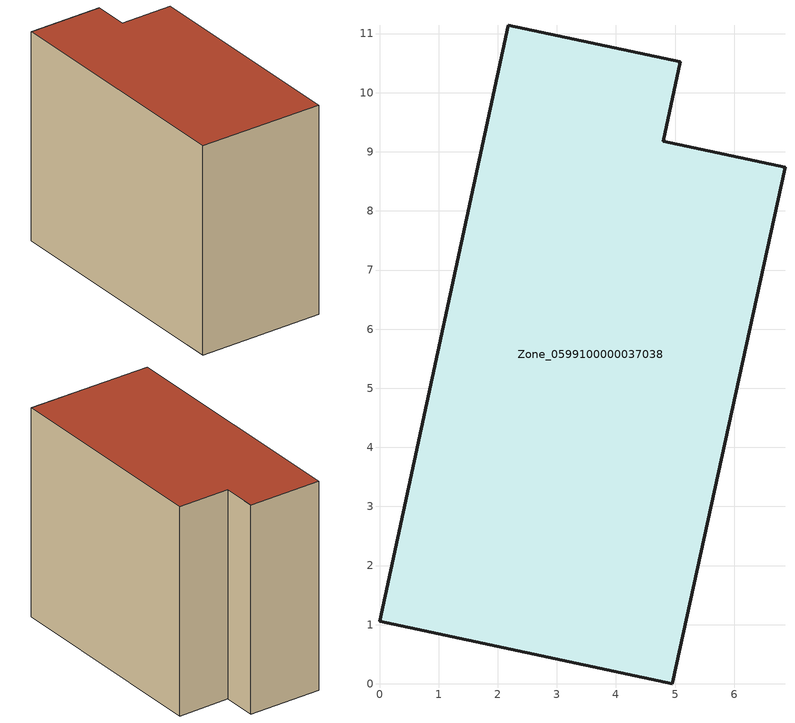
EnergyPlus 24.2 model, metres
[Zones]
Zone_0599100000037038
 floor ground (C_G): 0,1.06 2.18,11.14 5.09,10.52 4.8,9.18 6.86,8.74 4.95,0 z0
 wall outside (C_F): 4.8,9.18 5.09,10.52 2.18,11.14 0,1.06 4.95,0 6.86,8.74 4.8,9.18 z0:8.43
 roof outside (C_R): 4.95,0 6.86,8.74 4.8,9.18 5.09,10.52 2.18,11.14 0,1.06 z8.43
[BUILDING]
Pand.0599100000037038: North Axis=0; Terrain=City; Loads Convergence Tolerance Value=0.04; Temperature Convergence Tolerance Value=0.4; Solar Distribution=FullExterior; Maximum Number of Warmup Days=25; Minimum Number of Warmup Days=1
[Site:Location]
Rotterdam.The.Hague.AP_ZH_NLD Design_Conditions: Latitude=51.96; Longitude=4.45; Time Zone=1; Elevation=-4.5
[SITE:GROUNDTEMPERATURE:BUILDINGSURFACE]
18, 18, 18, 18, 18, 18, 18, 18, 18, 18, 18, 18
[MATERIAL] Thermal Absorptance=0.9; Solar Absorptance=0.7; Visible Absorptance=0.7
Name | Roughness | Thickness | Conductivity | Density | Specific Heat
G.TC.1975-1991 | MediumSmooth | 0.15 | 0.288461 | 540 | 1210
F.TC.1975-1991 | Rough | 0.3 | 0.230769 | 1920 | 840
R.TC.1975-1991 | MediumRough | 0.2 | 0.153846 | 1500 | 1000
[CONSTRUCTION]
C_G: G.TC.1975-1991
C_F: F.TC.1975-1991
C_R: R.TC.1975-1991
[ZONE]
Zone_0599100000037038: Type=1; Multiplier=1; Ceiling Height=Autocalculate; Volume=Autocalculate; Floor Area=autocalculate; Part of Total Floor Area=Yes
[ZONEINFILTRATION:DESIGNFLOWRATE]
Infil_Zone_0599100000037038: Zone or ZoneList or Space or SpaceList=Zone_0599100000037038; Schedule=AlwaysOn; Design Flow Rate Calculation Method=Flow/Area; Flow Rate per Floor Area=0.003; Constant Term Coefficient=1; Temperature Term Coefficient=0; Velocity Term Coefficient=0; Velocity Squared Term Coefficient=0
[HVACTEMPLATE:ZONE:IDEALLOADSAIRSYSTEM]
Zone_0599100000037038: Maximum Heating Supply Air Temperature=50; Minimum Cooling Supply Air Temperature=13; Maximum Heating Supply Air Humidity Ratio=0.0156; Minimum Cooling Supply Air Humidity Ratio=0.0077; Heating Limit=NoLimit; Cooling Limit=NoLimit; Dehumidification Control Type=ConstantSensibleHeatRatio; Cooling Sensible Heat Ratio=0.7; Dehumidification Setpoint=60; Humidification Control Type=None; Humidification Setpoint=30; Outdoor Air Method=None; Outdoor Air Flow Rate per Person=0.00944; Outdoor Air Flow Rate per Zone Floor Area=0; Outdoor Air Flow Rate per Zone=0; Demand Controlled Ventilation Type=None; Outdoor Air Economizer Type=NoEconomizer; Heat Recovery Type=None; Sensible Heat Recovery Effectiveness=0.7; Latent Heat Recovery Effectiveness=0.65
[ZONECONTROL:THERMOSTAT]
ThermostatControl_Zone_0599100000037038: Zone or ZoneList=Zone_0599100000037038; Control Type Schedule=DualSetpointControlType; Control 1=Thermostat_Zone_0599100000037038; Temperature Difference Between Cutout And Setpoint=0
[THERMOSTATSETPOINT:DUALSETPOINT]
Thermostat_Zone_0599100000037038: Heating Setpoint Temperature Schedule=HeatingSetpoint_Zone_0599100000037038; Cooling Setpoint Temperature Schedule=CoolingSetpoint_Zone_0599100000037038
[SCHEDULE:COMPACT]
HeatingSetpoint_Zone_0599100000037038: Through: 12/31, For: AllDays, Until: 24:00, 21
CoolingSetpoint_Zone_0599100000037038: Through: 12/31, For: AllDays, Until: 24:00, 24
DualSetpointControlType: Through: 12/31, For: AllDays, Until: 24:00, 4
AlwaysOn: Through: 12/31, For: AllDays, Until: 24:00, 1
